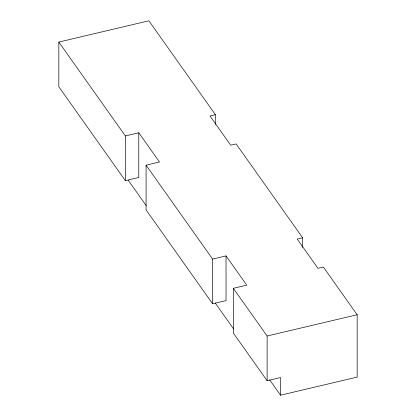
<?xml version="1.0" encoding="UTF-8"?>
<svg xmlns="http://www.w3.org/2000/svg" width="416" height="416" viewBox="0 0 416 416"><rect width="100%" height="100%" fill="white"/><g stroke="black" fill="none" stroke-linecap="round" stroke-linejoin="round"><path stroke-width="0.62" d="M58.833 42.068L125.356 135.944L138.783 132.772L138.783 177.486L125.356 180.658L58.833 86.778L58.833 42.068L148.881 20.8L215.4 114.676L215.4 124.394M215.4 114.676L209.986 115.955L230.714 145.205L236.127 143.926L302.645 237.806L302.645 247.525M146.084 165.194L212.602 259.074L226.028 255.902L226.028 300.612L212.602 303.784L146.084 209.908L146.084 165.194L159.51 162.022L138.783 132.772M302.645 237.806L297.232 239.086L317.959 268.336L323.372 267.056L357.167 314.74L357.167 377.104L280.545 395.2L269.662 379.839M280.545 395.2L280.545 377.551L267.119 380.723L233.329 333.034L233.329 288.324L246.756 285.152L226.028 255.902M233.329 288.324L267.119 336.008L357.167 314.74M128.18 180.17L146.193 205.592M215.249 303.046L233.636 328.999M267.119 336.008L267.119 380.723M212.602 259.074L212.602 303.784M125.356 135.944L125.356 180.658"/></g></svg>
